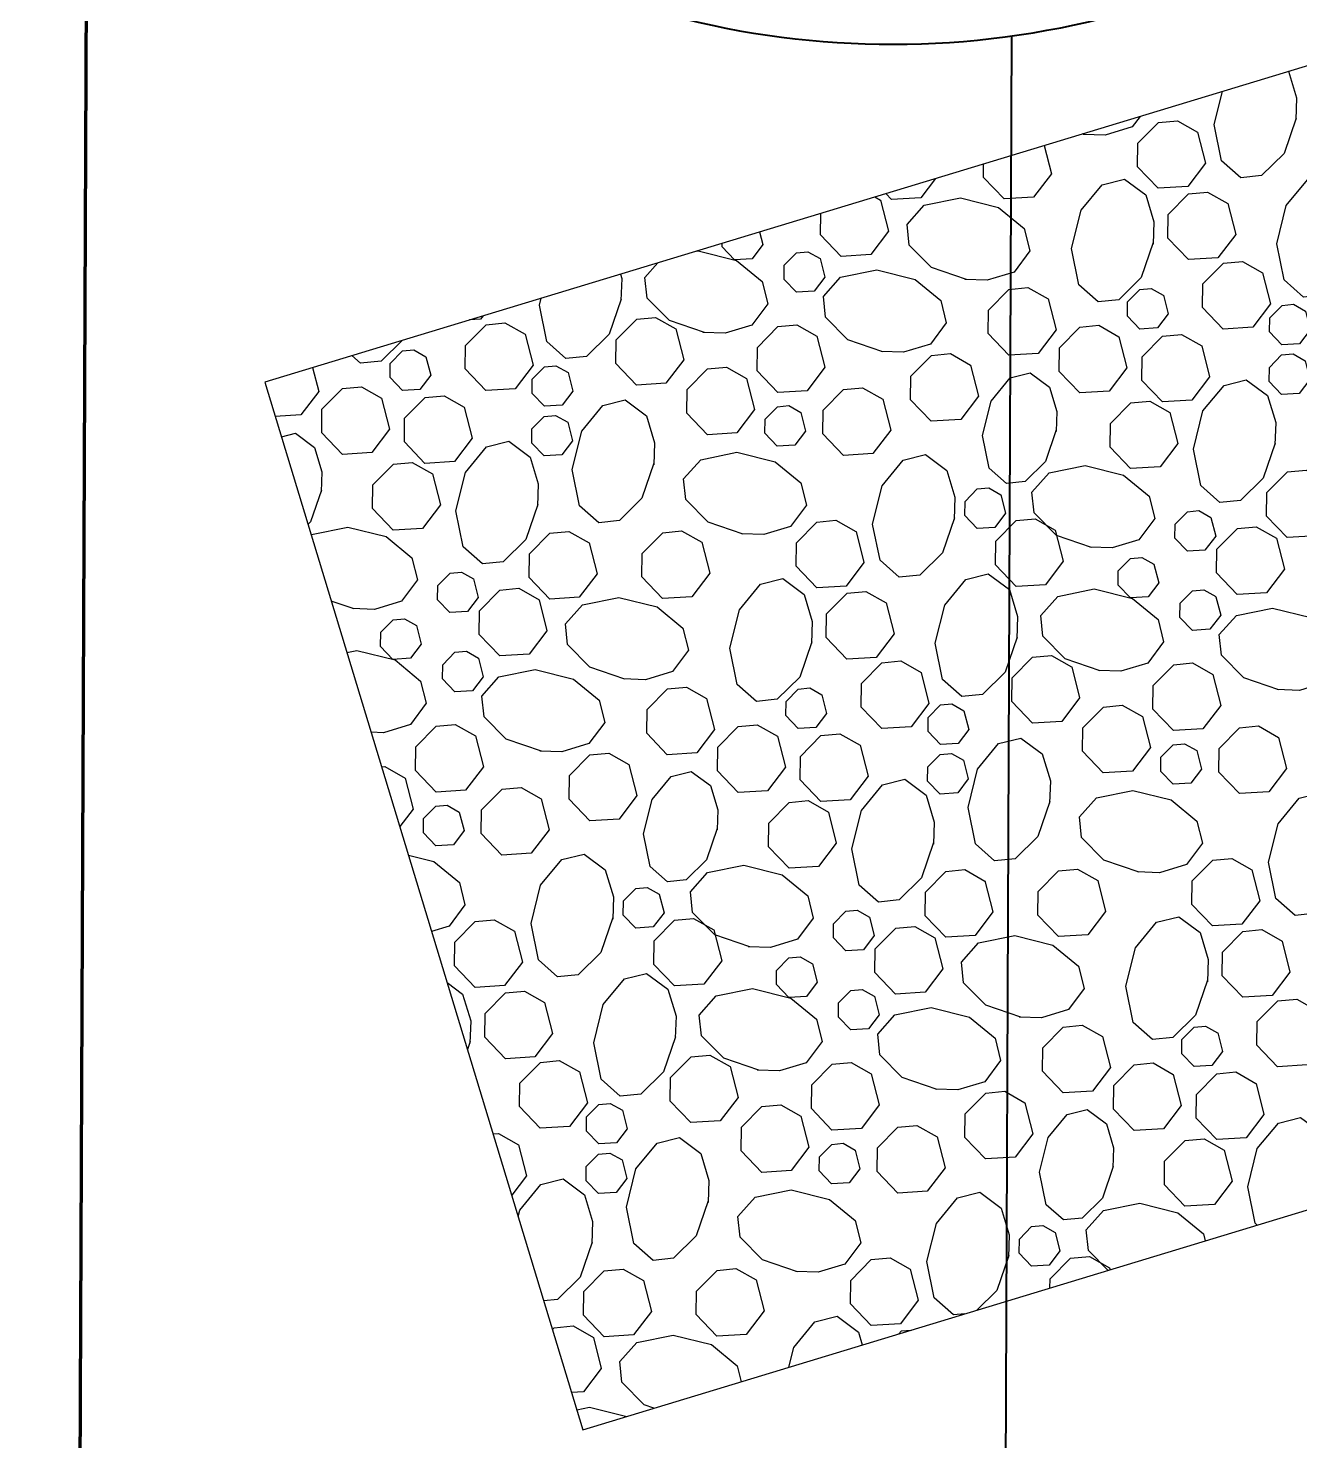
# Model space of a CAD drawing. Header units: inches. Extents: x -5337 to 1057, y 15227 to 19227.
# Drawn here: x -1589.931 to -1585.81, y 18860.726 to 18865.306 of the extents above; entities that cross this region are included whole.
import ezdxf

# ---------------------------------------------------------------- set-up
doc = ezdxf.new("R2010")
doc.units = ezdxf.units.IN
doc.header["$LTSCALE"] = 150
doc.header["$MEASUREMENT"] = 0
for name, color, linetype in [('COMT-MIN', 84, 'Continuous'), ('CONT-MJR', 84, 'Continuous'), ('PAVING', 7, 'Continuous')]:
    doc.layers.add(name, color=color, linetype=linetype)

msp = doc.modelspace()

# ---------------------------------------------------------------- linework, layer by layer
at = {"layer": 'COMT-MIN', "color": 5, "linetype": 'Continuous', "lineweight": 40}
msp.add_line((-1586.9943, 18804.3941), (-1586.7434, 18865.2814), dxfattribs=at)
msp.add_arc((-1587.1311, 18868.0544), 2.8, 178.8584, 359.4281, dxfattribs=at)
at = {"layer": 'CONT-MJR', "color": 5, "linetype": 'Continuous', "lineweight": 70}
msp.add_line((-1589.8107, 18848.9513), (-1589.6538, 18887.0371), dxfattribs=at)
at = {"layer": 'PAVING', "color": 1, "flags": 128}
msp.add_lwpolyline([(-1581.3393, 18862.8249), (-1582.3708, 18866.222), (-1589.1649, 18864.1591), (-1588.1333, 18860.7621)], close=True, dxfattribs=at)
for points in [[(-1585.8464, 18865.1667), (-1585.8205, 18865.081), (-1585.823, 18865.009)], [(-1585.8222, 18865.0143), (-1585.8611, 18864.9007), (-1585.9344, 18864.8285), (-1586.0013, 18864.8216), (-1586.0635, 18864.8768), (-1586.0874, 18864.9944), (-1586.0607, 18865.1016)], [(-1586.3278, 18865.0205), (-1586.3532, 18864.9863), (-1586.4403, 18864.96), (-1586.5124, 18864.9624)], [(-1586.1414, 18864.9697), (-1586.1157, 18864.8692), (-1586.1733, 18864.7933), (-1586.2685, 18864.7875), (-1586.3355, 18864.8574), (-1586.3345, 18864.9338), (-1586.2682, 18865.0009), (-1586.2068, 18865.0067), (-1586.1414, 18864.9696)], [(-1586.5072, 18864.9617), (-1586.5139, 18864.964)], [(-1586.6386, 18864.9261), (-1586.6152, 18864.8345), (-1586.673, 18864.7586), (-1586.7683, 18864.7528), (-1586.8352, 18864.8226), (-1586.8346, 18864.8667)], [(-1586.991, 18864.8192), (-1587.0385, 18864.7568), (-1587.1337, 18864.7511), (-1587.1521, 18864.7702)], [(-1586.2847, 18864.612), (-1586.3236, 18864.4983), (-1586.397, 18864.4261), (-1586.4638, 18864.4191), (-1586.5261, 18864.4744), (-1586.5499, 18864.592), (-1586.5191, 18864.7161), (-1586.4506, 18864.7992), (-1586.3784, 18864.8173), (-1586.3094, 18864.7659), (-1586.283, 18864.6787), (-1586.2855, 18864.6066)], [(-1585.6194, 18864.6276), (-1585.6583, 18864.5139), (-1585.7316, 18864.4418), (-1585.7985, 18864.4348), (-1585.8607, 18864.4901), (-1585.8846, 18864.6077), (-1585.8538, 18864.7317), (-1585.7852, 18864.8149), (-1585.7132, 18864.833), (-1585.6441, 18864.7816), (-1585.6177, 18864.6943), (-1585.6202, 18864.6222)], [(-1586.0437, 18864.7384), (-1586.0178, 18864.6379), (-1586.0755, 18864.562), (-1586.1708, 18864.5562), (-1586.2377, 18864.626), (-1586.2367, 18864.7026), (-1586.1704, 18864.7697), (-1586.1091, 18864.7754), (-1586.0437, 18864.7384)], [(-1587.1687, 18864.749), (-1587.1429, 18864.6485), (-1587.2007, 18864.5725), (-1587.2959, 18864.5668), (-1587.3629, 18864.6366), (-1587.3619, 18864.7065)], [(-1587.1874, 18864.7595), (-1587.1687, 18864.749)], [(-1586.8901, 18864.4912), (-1587.0037, 18864.5302), (-1587.076, 18864.6035), (-1587.083, 18864.6704), (-1587.0277, 18864.7326), (-1586.91, 18864.7564), (-1586.786, 18864.7256), (-1586.7028, 18864.6571), (-1586.6847, 18864.5849), (-1586.7361, 18864.5159), (-1586.8234, 18864.4896), (-1586.8954, 18864.492)], [(-1587.5609, 18864.6461), (-1587.5503, 18864.6047), (-1587.585, 18864.559), (-1587.6421, 18864.5556), (-1587.6822, 18864.5975), (-1587.6821, 18864.6093)], [(-1587.7397, 18864.3194), (-1587.8533, 18864.3583), (-1587.9255, 18864.4316), (-1587.9324, 18864.4985), (-1587.8902, 18864.5461)], [(-1587.7716, 18864.5822), (-1587.7595, 18864.5846), (-1587.6355, 18864.5537), (-1587.5524, 18864.4852), (-1587.5343, 18864.413), (-1587.5856, 18864.344), (-1587.6729, 18864.3178), (-1587.745, 18864.3201)], [(-1587.365, 18864.5596), (-1587.3495, 18864.4993), (-1587.3842, 18864.4537), (-1587.4413, 18864.4503), (-1587.4814, 18864.4922), (-1587.4808, 18864.5381), (-1587.4411, 18864.5783), (-1587.4042, 18864.5818), (-1587.365, 18864.5596)], [(-1585.9306, 18864.5132), (-1585.9048, 18864.4128), (-1585.9625, 18864.3367), (-1586.0578, 18864.331), (-1586.1248, 18864.4008), (-1586.1237, 18864.4774), (-1586.0575, 18864.5445), (-1585.9961, 18864.5502), (-1585.9306, 18864.5132)], [(-1588.012, 18864.5091), (-1588.0078, 18864.4952), (-1588.0102, 18864.4231)], [(-1587.1611, 18864.2575), (-1587.2747, 18864.2964), (-1587.3469, 18864.3697), (-1587.3539, 18864.4366), (-1587.2986, 18864.4989), (-1587.1809, 18864.5227), (-1587.057, 18864.4918), (-1586.9739, 18864.4233), (-1586.9557, 18864.3511), (-1587.0071, 18864.2823), (-1587.0943, 18864.2558), (-1587.1664, 18864.2582)], [(-1586.6256, 18864.4286), (-1586.5998, 18864.3281), (-1586.6577, 18864.2522), (-1586.7529, 18864.2464), (-1586.8198, 18864.3162), (-1586.8188, 18864.3928), (-1586.7525, 18864.4597), (-1586.6911, 18864.4656), (-1586.6257, 18864.4286)], [(-1586.2522, 18864.4405), (-1586.2368, 18864.3803), (-1586.2715, 18864.3347), (-1586.3286, 18864.3312), (-1586.3687, 18864.3731), (-1586.3681, 18864.419), (-1586.3283, 18864.4593), (-1586.2915, 18864.4628), (-1586.2523, 18864.4406)], [(-1588.0095, 18864.4284), (-1588.0484, 18864.3147), (-1588.1217, 18864.2425), (-1588.1886, 18864.2356), (-1588.2508, 18864.2909), (-1588.2746, 18864.4085), (-1588.269, 18864.4311)], [(-1585.7914, 18864.389), (-1585.776, 18864.3287), (-1585.8105, 18864.2832), (-1585.8677, 18864.2797), (-1585.9079, 18864.3216), (-1585.9073, 18864.3675), (-1585.8676, 18864.4078), (-1585.8307, 18864.4112), (-1585.7914, 18864.389)], [(-1588.457, 18864.374), (-1588.4656, 18864.3628), (-1588.5011, 18864.3607)], [(-1587.8323, 18864.3318), (-1587.8066, 18864.2314), (-1587.8643, 18864.1554), (-1587.9595, 18864.1496), (-1588.0265, 18864.2194), (-1588.0254, 18864.296), (-1587.9592, 18864.3631), (-1587.8978, 18864.3689), (-1587.8324, 18864.3318)], [(-1588.3207, 18864.314), (-1588.2949, 18864.2135), (-1588.3526, 18864.1376), (-1588.4479, 18864.1318), (-1588.5149, 18864.2016), (-1588.5138, 18864.2782), (-1588.4475, 18864.3452), (-1588.3861, 18864.351), (-1588.3208, 18864.314)], [(-1587.375, 18864.3075), (-1587.3492, 18864.2071), (-1587.4069, 18864.1311), (-1587.5022, 18864.1253), (-1587.5691, 18864.1952), (-1587.5681, 18864.2717), (-1587.5017, 18864.3388), (-1587.4403, 18864.3446), (-1587.375, 18864.3076)], [(-1586.396, 18864.3062), (-1586.3702, 18864.2057), (-1586.428, 18864.1296), (-1586.5232, 18864.124), (-1586.5901, 18864.1938), (-1586.5891, 18864.2703), (-1586.5228, 18864.3374), (-1586.4614, 18864.3432), (-1586.396, 18864.3062)], [(-1586.128, 18864.2769), (-1586.1022, 18864.1764), (-1586.1599, 18864.1004), (-1586.2552, 18864.0947), (-1586.3221, 18864.1646), (-1586.3211, 18864.241), (-1586.2548, 18864.3081), (-1586.1934, 18864.3139), (-1586.128, 18864.277)], [(-1588.718, 18864.2948), (-1588.7871, 18864.2269), (-1588.8539, 18864.2199), (-1588.8821, 18864.2449)], [(-1588.6423, 18864.2414), (-1588.6268, 18864.181), (-1588.6615, 18864.1355), (-1588.7186, 18864.132), (-1588.7587, 18864.1739), (-1588.7581, 18864.2198), (-1588.7183, 18864.2601), (-1588.6815, 18864.2635), (-1588.6423, 18864.2413)], [(-1586.8771, 18864.2143), (-1586.8514, 18864.1139), (-1586.9091, 18864.0379), (-1587.0043, 18864.0322), (-1587.0712, 18864.1019), (-1587.0702, 18864.1785), (-1587.0039, 18864.2455), (-1586.9425, 18864.2513), (-1586.8771, 18864.2143)], [(-1585.7927, 18864.2281), (-1585.7772, 18864.1679), (-1585.8118, 18864.1223), (-1585.869, 18864.1189), (-1585.9091, 18864.1607), (-1585.9085, 18864.2067), (-1585.8688, 18864.247), (-1585.8319, 18864.2503), (-1585.7927, 18864.2281)], [(-1589.0098, 18864.2062), (-1588.9899, 18864.1289), (-1589.0476, 18864.0529), (-1589.1311, 18864.0479)], [(-1588.1815, 18864.1898), (-1588.166, 18864.1296), (-1588.2006, 18864.084), (-1588.2578, 18864.0805), (-1588.2979, 18864.1224), (-1588.2974, 18864.1683), (-1588.2576, 18864.2085), (-1588.2208, 18864.212), (-1588.1815, 18864.1898)], [(-1587.6028, 18864.1706), (-1587.577, 18864.0701), (-1587.6347, 18863.9942), (-1587.73, 18863.9884), (-1587.7969, 18864.0582), (-1587.7959, 18864.1348), (-1587.7297, 18864.2018), (-1587.6683, 18864.2076), (-1587.6029, 18864.1707)], [(-1586.5993, 18864.0039), (-1586.6343, 18863.9017), (-1586.7002, 18863.8366), (-1586.7604, 18863.8304), (-1586.8165, 18863.8801), (-1586.8379, 18863.9859), (-1586.8103, 18864.0976), (-1586.7484, 18864.1724), (-1586.6836, 18864.1887), (-1586.6215, 18864.1424), (-1586.5977, 18864.064), (-1586.5999, 18863.9991)], [(-1588.7861, 18864.1069), (-1588.7603, 18864.0065), (-1588.818, 18863.9305), (-1588.9132, 18863.9248), (-1588.9801, 18863.9946), (-1588.9792, 18864.0712), (-1588.9129, 18864.1381), (-1588.8515, 18864.144), (-1588.7861, 18864.1069)], [(-1587.1617, 18864.1034), (-1587.1359, 18864.0029), (-1587.1937, 18863.927), (-1587.289, 18863.9212), (-1587.3559, 18863.991), (-1587.3549, 18864.0675), (-1587.2885, 18864.1346), (-1587.2271, 18864.1403), (-1587.1617, 18864.1034)], [(-1585.8897, 18863.9613), (-1585.9285, 18863.8476), (-1586.0019, 18863.7755), (-1586.0687, 18863.7685), (-1586.1311, 18863.8237), (-1586.1549, 18863.9414), (-1586.124, 18864.0654), (-1586.0555, 18864.1485), (-1585.9833, 18864.1666), (-1585.9143, 18864.1152), (-1585.8879, 18864.0281), (-1585.8905, 18863.956)], [(-1588.5181, 18864.0778), (-1588.4923, 18863.9772), (-1588.55, 18863.9012), (-1588.6453, 18863.8955), (-1588.7121, 18863.9653), (-1588.7112, 18864.0419), (-1588.6448, 18864.1089), (-1588.5834, 18864.1147), (-1588.5181, 18864.0776)], [(-1587.9031, 18863.8958), (-1587.942, 18863.7822), (-1588.0154, 18863.71), (-1588.0823, 18863.703), (-1588.1446, 18863.7583), (-1588.1684, 18863.8759), (-1588.1375, 18864), (-1588.069, 18864.0831), (-1587.9969, 18864.1012), (-1587.9279, 18864.0498), (-1587.9015, 18863.9625), (-1587.9039, 18863.8905)], [(-1587.4271, 18864.0605), (-1587.4116, 18864.0002), (-1587.4462, 18863.9546), (-1587.5034, 18863.9512), (-1587.5436, 18863.993), (-1587.543, 18864.039), (-1587.5032, 18864.0792), (-1587.4664, 18864.0827), (-1587.4271, 18864.0605)], [(-1586.231, 18864.0606), (-1586.2052, 18863.9601), (-1586.2629, 18863.8841), (-1586.3582, 18863.8784), (-1586.4251, 18863.9481), (-1586.424, 18864.0247), (-1586.3577, 18864.0918), (-1586.2964, 18864.0975), (-1586.231, 18864.0606)], [(-1588.1827, 18864.0289), (-1588.1672, 18863.9686), (-1588.2019, 18863.9231), (-1588.259, 18863.9197), (-1588.2992, 18863.9615), (-1588.2986, 18864.0075), (-1588.2588, 18864.0478), (-1588.2221, 18864.0511), (-1588.1827, 18864.0289)], [(-1589.1109, 18863.9816), (-1589.0653, 18863.993), (-1589.0032, 18863.9469), (-1588.9795, 18863.8684), (-1588.9816, 18863.8034)], [(-1588.2796, 18863.7621), (-1588.3186, 18863.6484), (-1588.392, 18863.5763), (-1588.4588, 18863.5693), (-1588.5211, 18863.6245), (-1588.5449, 18863.7421), (-1588.5141, 18863.8661), (-1588.4456, 18863.9493), (-1588.3734, 18863.9675), (-1588.3045, 18863.916), (-1588.278, 18863.8288), (-1588.2805, 18863.7568)], [(-1588.621, 18863.8613), (-1588.5953, 18863.7609), (-1588.653, 18863.6848), (-1588.7482, 18863.6792), (-1588.8151, 18863.7489), (-1588.8141, 18863.8255), (-1588.7478, 18863.8925), (-1588.6864, 18863.8983), (-1588.621, 18863.8613)], [(-1587.6141, 18863.6661), (-1587.7277, 18863.7049), (-1587.8, 18863.7784), (-1587.807, 18863.8453), (-1587.7517, 18863.9075), (-1587.6341, 18863.9313), (-1587.5101, 18863.9005), (-1587.4269, 18863.832), (-1587.4088, 18863.7598), (-1587.4602, 18863.6909), (-1587.5473, 18863.6645), (-1587.6194, 18863.667)], [(-1586.9292, 18863.7188), (-1586.9681, 18863.6052), (-1587.0414, 18863.533), (-1587.1083, 18863.526), (-1587.1705, 18863.5813), (-1587.1944, 18863.6988), (-1587.1636, 18863.8229), (-1587.095, 18863.9061), (-1587.0229, 18863.9241), (-1586.9539, 18863.8728), (-1586.9275, 18863.7854), (-1586.93, 18863.7134)], [(-1586.4852, 18863.6231), (-1586.5988, 18863.6619), (-1586.671, 18863.7353), (-1586.678, 18863.8021), (-1586.6228, 18863.8644), (-1586.5051, 18863.8883), (-1586.381, 18863.8575), (-1586.2979, 18863.7889), (-1586.2798, 18863.7168), (-1586.3312, 18863.6477), (-1586.4185, 18863.6213), (-1586.4905, 18863.6238)], [(-1585.7234, 18863.8369), (-1585.6976, 18863.7363), (-1585.7554, 18863.6605), (-1585.8506, 18863.6547), (-1585.9175, 18863.7245), (-1585.9165, 18863.801), (-1585.8503, 18863.8682), (-1585.7888, 18863.8739), (-1585.7235, 18863.8369)], [(-1588.9809, 18863.8083), (-1589.016, 18863.706), (-1589.0246, 18863.6975)], [(-1586.779, 18863.7939), (-1586.7636, 18863.7335), (-1586.7983, 18863.6879), (-1586.8554, 18863.6845), (-1586.8956, 18863.7264), (-1586.895, 18863.7723), (-1586.8552, 18863.8126), (-1586.8183, 18863.816), (-1586.7791, 18863.7938)], [(-1586.6023, 18863.6787), (-1586.5767, 18863.5781), (-1586.6344, 18863.5021), (-1586.7296, 18863.4964), (-1586.7965, 18863.5662), (-1586.7955, 18863.6428), (-1586.7292, 18863.7099), (-1586.6678, 18863.7157), (-1586.6024, 18863.6786)], [(-1586.0981, 18863.7201), (-1586.0826, 18863.6597), (-1586.1173, 18863.6141), (-1586.1744, 18863.6107), (-1586.2146, 18863.6526), (-1586.214, 18863.6985), (-1586.1741, 18863.7387), (-1586.1373, 18863.7422), (-1586.0982, 18863.72)], [(-1589.0143, 18863.6635), (-1589.0128, 18863.6651), (-1588.8951, 18863.689), (-1588.7711, 18863.6582), (-1588.688, 18863.5897), (-1588.6699, 18863.5175), (-1588.7212, 18863.4485), (-1588.8085, 18863.4221), (-1588.8806, 18863.4246)], [(-1588.1135, 18863.6377), (-1588.0877, 18863.5372), (-1588.1455, 18863.4613), (-1588.2407, 18863.4555), (-1588.3076, 18863.5253), (-1588.3066, 18863.6018), (-1588.2403, 18863.6689), (-1588.179, 18863.6747), (-1588.1136, 18863.6376)], [(-1587.7481, 18863.6395), (-1587.7222, 18863.539), (-1587.78, 18863.463), (-1587.8752, 18863.4573), (-1587.9422, 18863.5271), (-1587.9411, 18863.6036), (-1587.8749, 18863.6707), (-1587.8134, 18863.6765), (-1587.7481, 18863.6395)], [(-1587.2483, 18863.6742), (-1587.2226, 18863.5737), (-1587.2803, 18863.4977), (-1587.3756, 18863.492), (-1587.4425, 18863.5618), (-1587.4415, 18863.6382), (-1587.3751, 18863.7053), (-1587.3138, 18863.7112), (-1587.2484, 18863.6741)], [(-1585.8856, 18863.6526), (-1585.8598, 18863.5522), (-1585.9176, 18863.4761), (-1586.0128, 18863.4704), (-1586.0798, 18863.5402), (-1586.0787, 18863.6169), (-1586.0124, 18863.6838), (-1585.9511, 18863.6896), (-1585.8856, 18863.6526)], [(-1586.2826, 18863.5686), (-1586.2671, 18863.5083), (-1586.3019, 18863.4627), (-1586.359, 18863.4593), (-1586.3991, 18863.5011), (-1586.3986, 18863.547), (-1586.3588, 18863.5873), (-1586.3219, 18863.5908), (-1586.2828, 18863.5686)], [(-1588.4881, 18863.5209), (-1588.4727, 18863.4605), (-1588.5073, 18863.4149), (-1588.5645, 18863.4115), (-1588.6046, 18863.4533), (-1588.6041, 18863.4993), (-1588.5642, 18863.5395), (-1588.5274, 18863.543), (-1588.4882, 18863.5208)], [(-1586.7264, 18863.332), (-1586.7653, 18863.2184), (-1586.8386, 18863.1462), (-1586.9055, 18863.1393), (-1586.9677, 18863.1945), (-1586.9916, 18863.3122), (-1586.9608, 18863.4362), (-1586.8922, 18863.5193), (-1586.8202, 18863.5374), (-1586.7511, 18863.4861), (-1586.7247, 18863.3988), (-1586.7272, 18863.3267)], [(-1588.2757, 18863.4534), (-1588.2499, 18863.3529), (-1588.3076, 18863.2769), (-1588.4029, 18863.2712), (-1588.4699, 18863.341), (-1588.4688, 18863.4177), (-1588.4025, 18863.4847), (-1588.3411, 18863.4904), (-1588.2757, 18863.4534)], [(-1587.3918, 18863.3164), (-1587.4305, 18863.2027), (-1587.5039, 18863.1305), (-1587.5709, 18863.1236), (-1587.6331, 18863.1788), (-1587.6568, 18863.2965), (-1587.6261, 18863.4205), (-1587.5576, 18863.5037), (-1587.4854, 18863.5218), (-1587.4164, 18863.4704), (-1587.3901, 18863.3832), (-1587.3925, 18863.3111)], [(-1586.4566, 18863.223), (-1586.5702, 18863.2619), (-1586.6424, 18863.3353), (-1586.6494, 18863.4021), (-1586.5941, 18863.4643), (-1586.4765, 18863.4882), (-1586.3525, 18863.4574), (-1586.2693, 18863.3889), (-1586.2513, 18863.3168), (-1586.3026, 18863.2477), (-1586.3898, 18863.2214), (-1586.4619, 18863.2238)], [(-1588.8753, 18863.4239), (-1588.9493, 18863.4491)], [(-1587.9971, 18863.1957), (-1588.1107, 18863.2346), (-1588.183, 18863.308), (-1588.1899, 18863.3748), (-1588.1347, 18863.437), (-1588.017, 18863.4608), (-1587.893, 18863.4301), (-1587.8098, 18863.3615), (-1587.7917, 18863.2893), (-1587.8431, 18863.2204), (-1587.9304, 18863.1941), (-1588.0024, 18863.1964)], [(-1587.1506, 18863.4429), (-1587.1248, 18863.3424), (-1587.1825, 18863.2665), (-1587.2778, 18863.2607), (-1587.3448, 18863.3305), (-1587.3437, 18863.4071), (-1587.2774, 18863.4741), (-1587.216, 18863.4798), (-1587.1506, 18863.4429)], [(-1586.0819, 18863.4632), (-1586.0664, 18863.403), (-1586.1012, 18863.3574), (-1586.1582, 18863.354), (-1586.1983, 18863.3959), (-1586.1978, 18863.4417), (-1586.158, 18863.482), (-1586.1212, 18863.4855), (-1586.082, 18863.4633)], [(-1585.878, 18863.1611), (-1585.9916, 18863.2), (-1586.0639, 18863.2734), (-1586.0708, 18863.3403), (-1586.0156, 18863.4025), (-1585.8979, 18863.4264), (-1585.7739, 18863.3955), (-1585.6908, 18863.327), (-1585.6726, 18863.2549), (-1585.724, 18863.1859), (-1585.8113, 18863.1595), (-1585.8833, 18863.1619)], [(-1588.6727, 18863.3694), (-1588.6572, 18863.3091), (-1588.692, 18863.2635), (-1588.7491, 18863.26), (-1588.7892, 18863.302), (-1588.7887, 18863.3478), (-1588.7489, 18863.3881), (-1588.712, 18863.3916), (-1588.6728, 18863.3694)], [(-1588.8987, 18863.2825), (-1588.8666, 18863.289), (-1588.7425, 18863.2582), (-1588.6594, 18863.1896), (-1588.6413, 18863.1175), (-1588.6927, 18863.0485), (-1588.7799, 18863.0222), (-1588.82, 18863.0235)], [(-1588.472, 18863.2641), (-1588.4565, 18863.2038), (-1588.4912, 18863.1582), (-1588.5483, 18863.1548), (-1588.5884, 18863.1967), (-1588.5878, 18863.2425), (-1588.5481, 18863.2829), (-1588.5113, 18863.2863), (-1588.472, 18863.2641)], [(-1586.5493, 18863.2355), (-1586.5235, 18863.135), (-1586.5812, 18863.059), (-1586.6765, 18863.0533), (-1586.7434, 18863.1231), (-1586.7424, 18863.1996), (-1586.6761, 18863.2667), (-1586.6148, 18863.2725), (-1586.5494, 18863.2355)], [(-1588.2681, 18862.962), (-1588.3817, 18863.0008), (-1588.4539, 18863.0741), (-1588.4608, 18863.141), (-1588.4056, 18863.2032), (-1588.288, 18863.2272), (-1588.164, 18863.1963), (-1588.0809, 18863.1278), (-1588.0627, 18863.0556), (-1588.1141, 18862.9867), (-1588.2013, 18862.9603), (-1588.2734, 18862.9626)], [(-1587.0376, 18863.2177), (-1587.0118, 18863.1172), (-1587.0695, 18863.0412), (-1587.1648, 18863.0354), (-1587.2318, 18863.1053), (-1587.2307, 18863.1818), (-1587.1644, 18863.2489), (-1587.1031, 18863.2547), (-1587.0376, 18863.2176)], [(-1586.0919, 18863.2112), (-1586.0661, 18863.1107), (-1586.1239, 18863.0348), (-1586.2191, 18863.029), (-1586.286, 18863.0988), (-1586.285, 18863.1754), (-1586.2187, 18863.2424), (-1586.1573, 18863.2482), (-1586.0919, 18863.2112)], [(-1587.7327, 18863.1331), (-1587.7068, 18863.0325), (-1587.7646, 18862.9566), (-1587.8599, 18862.9509), (-1587.9268, 18863.0206), (-1587.9257, 18863.0972), (-1587.8595, 18863.1642), (-1587.7981, 18863.17), (-1587.7327, 18863.133)], [(-1587.3592, 18863.145), (-1587.3438, 18863.0847), (-1587.3784, 18863.0391), (-1587.4356, 18863.0357), (-1587.4757, 18863.0775), (-1587.4752, 18863.1235), (-1587.4353, 18863.1638), (-1587.3985, 18863.1672), (-1587.3593, 18863.145)], [(-1586.8984, 18863.0935), (-1586.8829, 18863.0331), (-1586.9175, 18862.9876), (-1586.9747, 18862.9842), (-1587.0149, 18863.026), (-1587.0143, 18863.072), (-1586.9746, 18863.1123), (-1586.9377, 18863.1157), (-1586.8984, 18863.0934)], [(-1586.3198, 18863.0743), (-1586.294, 18862.9738), (-1586.3518, 18862.8979), (-1586.447, 18862.8921), (-1586.5138, 18862.9619), (-1586.5128, 18863.0385), (-1586.4465, 18863.1055), (-1586.3852, 18863.1113), (-1586.3198, 18863.0743)], [(-1588.4819, 18863.012), (-1588.4562, 18862.9115), (-1588.5139, 18862.8356), (-1588.6091, 18862.8298), (-1588.6761, 18862.8996), (-1588.6751, 18862.9762), (-1588.6087, 18863.0432), (-1588.5474, 18863.049), (-1588.482, 18863.012)], [(-1587.503, 18863.0106), (-1587.4772, 18862.9101), (-1587.535, 18862.8341), (-1587.6302, 18862.8285), (-1587.6971, 18862.8982), (-1587.6961, 18862.9748), (-1587.6299, 18863.0419), (-1587.5684, 18863.0476), (-1587.503, 18863.0106)], [(-1585.8787, 18863.007), (-1585.8529, 18862.9065), (-1585.9107, 18862.8306), (-1586.0059, 18862.8248), (-1586.0728, 18862.8946), (-1586.0718, 18862.9711), (-1586.0055, 18863.0383), (-1585.9442, 18863.044), (-1585.8787, 18863.007)], [(-1587.2349, 18862.9814), (-1587.2092, 18862.8809), (-1587.2669, 18862.8049), (-1587.3621, 18862.7992), (-1587.4291, 18862.869), (-1587.4281, 18862.9455), (-1587.3618, 18863.0126), (-1587.3004, 18863.0184), (-1587.2351, 18862.9814)], [(-1586.6201, 18862.7994), (-1586.6589, 18862.6858), (-1586.7323, 18862.6136), (-1586.7993, 18862.6067), (-1586.8615, 18862.662), (-1586.8853, 18862.7796), (-1586.8545, 18862.9036), (-1586.786, 18862.9868), (-1586.7138, 18863.0049), (-1586.6448, 18862.9535), (-1586.6184, 18862.8663), (-1586.6209, 18862.7941)], [(-1586.1441, 18862.9642), (-1586.1286, 18862.9039), (-1586.1632, 18862.8583), (-1586.2204, 18862.8548), (-1586.2605, 18862.8967), (-1586.2599, 18862.9426), (-1586.2201, 18862.9829), (-1586.1834, 18862.9864), (-1586.1441, 18862.9641)], [(-1587.9841, 18862.9187), (-1587.9584, 18862.8183), (-1588.0161, 18862.7423), (-1588.1113, 18862.7366), (-1588.1782, 18862.8064), (-1588.1772, 18862.8829), (-1588.1109, 18862.95), (-1588.0496, 18862.9557), (-1587.9841, 18862.9187)], [(-1586.8997, 18862.9326), (-1586.8843, 18862.8724), (-1586.9188, 18862.8268), (-1586.976, 18862.8234), (-1587.0162, 18862.8652), (-1587.0155, 18862.9111), (-1586.9757, 18862.9514), (-1586.939, 18862.9548), (-1586.8997, 18862.9326)], [(-1588.7859, 18862.911), (-1588.7753, 18862.9121), (-1588.7099, 18862.875)], [(-1587.6979, 18862.712), (-1587.7329, 18862.6097), (-1587.7989, 18862.5447), (-1587.859, 18862.5384), (-1587.9151, 18862.5882), (-1587.9366, 18862.6941), (-1587.9088, 18862.8056), (-1587.8471, 18862.8804), (-1587.7822, 18862.8967), (-1587.7201, 18862.8505), (-1587.6964, 18862.772), (-1587.6986, 18862.7071)], [(-1588.7097, 18862.8751), (-1588.6841, 18862.7746), (-1588.7272, 18862.7178)], [(-1588.2687, 18862.8078), (-1588.243, 18862.7074), (-1588.3007, 18862.6314), (-1588.396, 18862.6256), (-1588.4629, 18862.6954), (-1588.4618, 18862.7719), (-1588.3955, 18862.8391), (-1588.3341, 18862.8448), (-1588.2687, 18862.8078)], [(-1586.9967, 18862.6658), (-1587.0356, 18862.5521), (-1587.1089, 18862.4799), (-1587.1757, 18862.473), (-1587.238, 18862.5282), (-1587.262, 18862.6458), (-1587.231, 18862.7698), (-1587.1625, 18862.853), (-1587.0903, 18862.8711), (-1587.0214, 18862.8197), (-1586.995, 18862.7325), (-1586.9975, 18862.6605)], [(-1587.338, 18862.765), (-1587.3122, 18862.6645), (-1587.3699, 18862.5885), (-1587.4652, 18862.5828), (-1587.5321, 18862.6525), (-1587.531, 18862.7292), (-1587.4648, 18862.7962), (-1587.4034, 18862.802), (-1587.338, 18862.765)], [(-1586.3311, 18862.5698), (-1586.4447, 18862.6087), (-1586.517, 18862.682), (-1586.5239, 18862.7489), (-1586.4686, 18862.8111), (-1586.351, 18862.835), (-1586.227, 18862.8042), (-1586.1438, 18862.7357), (-1586.1257, 18862.6635), (-1586.1771, 18862.5945), (-1586.2643, 18862.5681), (-1586.3364, 18862.5706)], [(-1585.6462, 18862.6224), (-1585.6849, 18862.5088), (-1585.7584, 18862.4367), (-1585.8252, 18862.4297), (-1585.8875, 18862.485), (-1585.9114, 18862.6025), (-1585.8806, 18862.7266), (-1585.812, 18862.8097), (-1585.7399, 18862.8278), (-1585.6709, 18862.7764), (-1585.6445, 18862.6892), (-1585.6469, 18862.6171)], [(-1588.5341, 18862.765), (-1588.5187, 18862.7047), (-1588.5532, 18862.6591), (-1588.6105, 18862.6556), (-1588.6506, 18862.6975), (-1588.65, 18862.7435), (-1588.6102, 18862.7837), (-1588.5734, 18862.7871), (-1588.5342, 18862.7649)], [(-1588.6991, 18862.6253), (-1588.6171, 18862.605), (-1588.5339, 18862.5364), (-1588.5158, 18862.4643), (-1588.5672, 18862.3953), (-1588.624, 18862.3781)], [(-1588.0362, 18862.4232), (-1588.075, 18862.3096), (-1588.1484, 18862.2374), (-1588.2153, 18862.2305), (-1588.2775, 18862.2858), (-1588.3013, 18862.4033), (-1588.2706, 18862.5274), (-1588.2021, 18862.6105), (-1588.1299, 18862.6286), (-1588.061, 18862.5773), (-1588.0345, 18862.4899), (-1588.037, 18862.4179)], [(-1587.5922, 18862.3275), (-1587.7058, 18862.3663), (-1587.778, 18862.4397), (-1587.785, 18862.5066), (-1587.7298, 18862.5688), (-1587.6121, 18862.5927), (-1587.488, 18862.5618), (-1587.4049, 18862.4933), (-1587.3868, 18862.4212), (-1587.4382, 18862.3522), (-1587.5254, 18862.3258), (-1587.5975, 18862.3282)], [(-1586.8304, 18862.5414), (-1586.8046, 18862.4409), (-1586.8625, 18862.3649), (-1586.9576, 18862.3592), (-1587.0245, 18862.4289), (-1587.0236, 18862.5055), (-1586.9572, 18862.5726), (-1586.8959, 18862.5783), (-1586.8306, 18862.5413)], [(-1586.4649, 18862.5432), (-1586.4392, 18862.4427), (-1586.4969, 18862.3667), (-1586.5921, 18862.3609), (-1586.6591, 18862.4307), (-1586.6581, 18862.5073), (-1586.5918, 18862.5744), (-1586.5304, 18862.5802), (-1586.4649, 18862.5432)], [(-1585.9653, 18862.5779), (-1585.9396, 18862.4773), (-1585.9973, 18862.4013), (-1586.0925, 18862.3957), (-1586.1594, 18862.4654), (-1586.1584, 18862.5419), (-1586.0922, 18862.609), (-1586.0307, 18862.6148), (-1585.9654, 18862.5778)], [(-1587.8861, 18862.4983), (-1587.8706, 18862.438), (-1587.9053, 18862.3924), (-1587.9624, 18862.3889), (-1588.0025, 18862.4308), (-1588.0019, 18862.4768), (-1587.9622, 18862.517), (-1587.9253, 18862.5205), (-1587.8861, 18862.4983)], [(-1587.2051, 18862.4245), (-1587.1896, 18862.3641), (-1587.2242, 18862.3186), (-1587.2814, 18862.3152), (-1587.3216, 18862.3571), (-1587.321, 18862.4029), (-1587.2812, 18862.4432), (-1587.2444, 18862.4467), (-1587.2051, 18862.4244)], [(-1588.3554, 18862.3786), (-1588.3296, 18862.2781), (-1588.3873, 18862.2022), (-1588.4826, 18862.1964), (-1588.5495, 18862.2662), (-1588.5485, 18862.3427), (-1588.4822, 18862.4098), (-1588.4208, 18862.4156), (-1588.3554, 18862.3786)], [(-1587.7094, 18862.3831), (-1587.6836, 18862.2825), (-1587.7414, 18862.2066), (-1587.8365, 18862.2009), (-1587.9035, 18862.2707), (-1587.9026, 18862.3472), (-1587.8362, 18862.4143), (-1587.7748, 18862.4201), (-1587.7094, 18862.3831)], [(-1586.9926, 18862.3571), (-1586.9668, 18862.2566), (-1587.0246, 18862.1806), (-1587.1198, 18862.1749), (-1587.1868, 18862.2447), (-1587.1857, 18862.3213), (-1587.1194, 18862.3883), (-1587.0581, 18862.3941), (-1586.9926, 18862.3571)], [(-1586.1087, 18862.2201), (-1586.1475, 18862.1064), (-1586.221, 18862.0342), (-1586.2878, 18862.0273), (-1586.35, 18862.0825), (-1586.3738, 18862.2002), (-1586.343, 18862.3241), (-1586.2745, 18862.4073), (-1586.2024, 18862.4254), (-1586.1334, 18862.3741), (-1586.107, 18862.2868), (-1586.1094, 18862.2148)], [(-1586.7141, 18862.0994), (-1586.8277, 18862.1383), (-1586.8999, 18862.2116), (-1586.9069, 18862.2785), (-1586.8516, 18862.3408), (-1586.734, 18862.3645), (-1586.6099, 18862.3337), (-1586.5268, 18862.2652), (-1586.5087, 18862.193), (-1586.5601, 18862.1242), (-1586.6473, 18862.0977), (-1586.7193, 18862.1001)], [(-1585.8675, 18862.3466), (-1585.8418, 18862.2461), (-1585.8995, 18862.1702), (-1585.9947, 18862.1643), (-1586.0616, 18862.2342), (-1586.0607, 18862.3107), (-1585.9943, 18862.3778), (-1585.933, 18862.3836), (-1585.8675, 18862.3466)], [(-1587.3896, 18862.273), (-1587.3742, 18862.2128), (-1587.4089, 18862.1671), (-1587.4661, 18862.1637), (-1587.5061, 18862.2056), (-1587.5055, 18862.2515), (-1587.4657, 18862.2917), (-1587.4289, 18862.2953), (-1587.3897, 18862.273)], [(-1588.5736, 18862.2123), (-1588.5234, 18862.1748), (-1588.497, 18862.0876), (-1588.4995, 18862.0156)], [(-1587.8334, 18862.0365), (-1587.8723, 18861.9228), (-1587.9457, 18861.8506), (-1588.0125, 18861.8437), (-1588.0748, 18861.899), (-1588.0986, 18862.0167), (-1588.0678, 18862.1406), (-1587.9992, 18862.2238), (-1587.9272, 18862.2418), (-1587.8581, 18862.1905), (-1587.8317, 18862.1032), (-1587.8342, 18862.0312)], [(-1588.2576, 18862.1474), (-1588.2318, 18862.0469), (-1588.2895, 18861.9709), (-1588.3848, 18861.9651), (-1588.4517, 18862.0349), (-1588.4506, 18862.1115), (-1588.3844, 18862.1786), (-1588.3231, 18862.1843), (-1588.2576, 18862.1474)], [(-1587.5636, 18861.9275), (-1587.6772, 18861.9664), (-1587.7495, 18862.0397), (-1587.7564, 18862.1066), (-1587.7011, 18862.1688), (-1587.5835, 18862.1927), (-1587.4595, 18862.1619), (-1587.3763, 18862.0933), (-1587.3583, 18862.0212), (-1587.4096, 18861.9522), (-1587.4968, 18861.9258), (-1587.5689, 18861.9283)], [(-1587.1889, 18862.1677), (-1587.1734, 18862.1075), (-1587.2081, 18862.0618), (-1587.2652, 18862.0585), (-1587.3053, 18862.1003), (-1587.3048, 18862.1461), (-1587.2649, 18862.1864), (-1587.2281, 18862.1899), (-1587.189, 18862.1678)], [(-1585.7546, 18862.1214), (-1585.7288, 18862.0209), (-1585.7865, 18861.9449), (-1585.8818, 18861.9392), (-1585.9487, 18862.009), (-1585.9477, 18862.0856), (-1585.8814, 18862.1527), (-1585.82, 18862.1583), (-1585.7547, 18862.1214)], [(-1586.985, 18861.8656), (-1587.0987, 18861.9046), (-1587.1708, 18861.9778), (-1587.1779, 18862.0447), (-1587.1226, 18862.107), (-1587.0049, 18862.1308), (-1586.8809, 18862.0999), (-1586.7977, 18862.0314), (-1586.7797, 18861.9593), (-1586.831, 18861.8903), (-1586.9183, 18861.8639), (-1586.9903, 18861.8663)], [(-1586.4496, 18862.0367), (-1586.4237, 18861.9362), (-1586.4816, 18861.8603), (-1586.5768, 18861.8545), (-1586.6437, 18861.9243), (-1586.6426, 18862.0008), (-1586.5765, 18862.0679), (-1586.5151, 18862.0737), (-1586.4496, 18862.0366)], [(-1586.0761, 18862.0487), (-1586.0607, 18861.9883), (-1586.0954, 18861.9428), (-1586.1526, 18861.9394), (-1586.1926, 18861.9812), (-1586.1921, 18862.0271), (-1586.1523, 18862.0675), (-1586.1154, 18862.0709), (-1586.0762, 18862.0487)], [(-1588.4987, 18862.0208), (-1588.5077, 18861.9948)], [(-1587.6563, 18861.94), (-1587.6305, 18861.8394), (-1587.6882, 18861.7635), (-1587.7835, 18861.7578), (-1587.8504, 18861.8276), (-1587.8494, 18861.9041), (-1587.7831, 18861.9712), (-1587.7217, 18861.977), (-1587.6564, 18861.94)], [(-1588.1446, 18861.9221), (-1588.1189, 18861.8217), (-1588.1766, 18861.7457), (-1588.2719, 18861.7399), (-1588.3387, 18861.8098), (-1588.3377, 18861.8863), (-1588.2714, 18861.9533), (-1588.2101, 18861.9591), (-1588.1447, 18861.9222)], [(-1587.199, 18861.9156), (-1587.1732, 18861.8152), (-1587.2309, 18861.7392), (-1587.3262, 18861.7335), (-1587.393, 18861.8033), (-1587.392, 18861.8799), (-1587.3257, 18861.9469), (-1587.2643, 18861.9527), (-1587.199, 18861.9156)], [(-1586.22, 18861.9142), (-1586.1941, 18861.8138), (-1586.2519, 18861.7379), (-1586.3471, 18861.7321), (-1586.414, 18861.8019), (-1586.413, 18861.8785), (-1586.3467, 18861.9455), (-1586.2854, 18861.9513), (-1586.22, 18861.9142)], [(-1585.9519, 18861.8851), (-1585.9261, 18861.7846), (-1585.9839, 18861.7086), (-1586.0791, 18861.7028), (-1586.1461, 18861.7727), (-1586.1451, 18861.8492), (-1586.0787, 18861.9162), (-1586.0173, 18861.9221), (-1585.952, 18861.885)], [(-1586.701, 18861.8224), (-1586.6752, 18861.7219), (-1586.733, 18861.646), (-1586.8282, 18861.6403), (-1586.8951, 18861.7101), (-1586.8941, 18861.7866), (-1586.8279, 18861.8537), (-1586.7665, 18861.8594), (-1586.7011, 18861.8225)], [(-1588.0054, 18861.7979), (-1587.9899, 18861.7377), (-1588.0246, 18861.692), (-1588.0817, 18861.6886), (-1588.1218, 18861.7305), (-1588.1213, 18861.7764), (-1588.0816, 18861.8167), (-1588.0447, 18861.8201), (-1588.0054, 18861.7978)], [(-1587.4267, 18861.7788), (-1587.401, 18861.6782), (-1587.4587, 18861.6023), (-1587.554, 18861.5966), (-1587.6209, 18861.6664), (-1587.6199, 18861.7429), (-1587.5535, 18861.81), (-1587.4922, 18861.8157), (-1587.4268, 18861.7787)], [(-1586.4148, 18861.6156), (-1586.4499, 18861.5134), (-1586.5158, 18861.4483), (-1586.576, 18861.4422), (-1586.632, 18861.4918), (-1586.6535, 18861.5977), (-1586.6258, 18861.7093), (-1586.564, 18861.7841), (-1586.4992, 18861.8005), (-1586.437, 18861.7543), (-1586.4134, 18861.6757), (-1586.4156, 18861.6108)], [(-1586.9857, 18861.7115), (-1586.9598, 18861.611), (-1587.0176, 18861.5351), (-1587.1129, 18861.5293), (-1587.1798, 18861.5991), (-1587.1788, 18861.6757), (-1587.1125, 18861.7427), (-1587.0511, 18861.7484), (-1586.9857, 18861.7115)], [(-1585.948, 18861.4256), (-1585.9549, 18861.4318), (-1585.9788, 18861.5495), (-1585.948, 18861.6735), (-1585.8795, 18861.7566), (-1585.8073, 18861.7748), (-1585.7383, 18861.7234), (-1585.7119, 18861.6362), (-1585.7144, 18861.5641)], [(-1588.4245, 18861.7212), (-1588.4074, 18861.7228), (-1588.342, 18861.6858)], [(-1587.7271, 18861.5038), (-1587.766, 18861.3903), (-1587.8394, 18861.3181), (-1587.9062, 18861.3111), (-1587.9686, 18861.3664), (-1587.9923, 18861.484), (-1587.9615, 18861.6081), (-1587.8929, 18861.6912), (-1587.8208, 18861.7094), (-1587.7518, 18861.6579), (-1587.7255, 18861.5707), (-1587.7279, 18861.4986)], [(-1586.0549, 18861.6686), (-1586.0292, 18861.5682), (-1586.0869, 18861.4922), (-1586.1822, 18861.4865), (-1586.249, 18861.5563), (-1586.248, 18861.6328), (-1586.1817, 18861.6998), (-1586.1204, 18861.7056), (-1586.0549, 18861.6686)], [(-1588.3419, 18861.6859), (-1588.3162, 18861.5854), (-1588.3641, 18861.5222)], [(-1588.0067, 18861.6371), (-1587.9912, 18861.5768), (-1588.0259, 18861.5312), (-1588.0829, 18861.5278), (-1588.1231, 18861.5696), (-1588.1225, 18861.6157), (-1588.0828, 18861.6559), (-1588.046, 18861.6593), (-1588.0067, 18861.6371)], [(-1587.251, 18861.6686), (-1587.2356, 18861.6083), (-1587.2702, 18861.5628), (-1587.3274, 18861.5593), (-1587.3675, 18861.6012), (-1587.367, 18861.6471), (-1587.3272, 18861.6873), (-1587.2904, 18861.6908), (-1587.2511, 18861.6686)], [(-1588.3433, 18861.4534), (-1588.338, 18861.4743), (-1588.2695, 18861.5574), (-1588.1974, 18861.5755), (-1588.1284, 18861.5242), (-1588.102, 18861.437), (-1588.1045, 18861.3649)], [(-1587.4381, 18861.2743), (-1587.5517, 18861.3131), (-1587.6239, 18861.3864), (-1587.6309, 18861.4533), (-1587.5756, 18861.5156), (-1587.458, 18861.5394), (-1587.3339, 18861.5086), (-1587.2508, 18861.4401), (-1587.2328, 18861.368), (-1587.2842, 18861.2989), (-1587.3713, 18861.2726), (-1587.4434, 18861.2751)], [(-1586.8952, 18861.138), (-1586.9322, 18861.1341), (-1586.9945, 18861.1893), (-1587.0184, 18861.307), (-1586.9875, 18861.431), (-1586.919, 18861.5141), (-1586.8468, 18861.5322), (-1586.7779, 18861.4809), (-1586.7515, 18861.3936), (-1586.7539, 18861.3215)], [(-1586.4313, 18861.2788), (-1586.495, 18861.3435), (-1586.5019, 18861.4102), (-1586.4467, 18861.4725), (-1586.3289, 18861.4963), (-1586.205, 18861.4655), (-1586.1219, 18861.397), (-1586.1162, 18861.3745)], [(-1586.603, 18861.402), (-1586.5876, 18861.3416), (-1586.6223, 18861.2961), (-1586.6794, 18861.2927), (-1586.7195, 18861.3345), (-1586.7189, 18861.3804), (-1586.6792, 18861.4207), (-1586.6423, 18861.4241), (-1586.603, 18861.4019)], [(-1588.1036, 18861.3702), (-1588.1426, 18861.2565), (-1588.2159, 18861.1843), (-1588.2601, 18861.1797)], [(-1587.0723, 18861.2823), (-1587.0466, 18861.1818), (-1587.1042, 18861.1059), (-1587.1996, 18861.1001), (-1587.2664, 18861.1699), (-1587.2654, 18861.2464), (-1587.1991, 18861.3135), (-1587.1377, 18861.3193), (-1587.0724, 18861.2823)], [(-1586.7531, 18861.3268), (-1586.7921, 18861.2133), (-1586.8566, 18861.1498)], [(-1586.6198, 18861.2216), (-1586.6194, 18861.2509), (-1586.5532, 18861.318), (-1586.4917, 18861.3238), (-1586.4264, 18861.2868)], [(-1587.9374, 18861.2458), (-1587.9116, 18861.1453), (-1587.9694, 18861.0693), (-1588.0646, 18861.0637), (-1588.1315, 18861.1334), (-1588.1305, 18861.2099), (-1588.0643, 18861.277), (-1588.0029, 18861.2828), (-1587.9375, 18861.2458)], [(-1587.5719, 18861.2476), (-1587.5462, 18861.1471), (-1587.6039, 18861.0711), (-1587.6991, 18861.0653), (-1587.7661, 18861.1352), (-1587.7651, 18861.2117), (-1587.6988, 18861.2788), (-1587.6374, 18861.2847), (-1587.5719, 18861.2476)], [(-1586.4263, 18861.2868), (-1586.4248, 18861.2808)], [(-1587.4659, 18860.9646), (-1587.45, 18861.0287), (-1587.3815, 18861.1118), (-1587.3094, 18861.1298), (-1587.2404, 18861.0785), (-1587.2279, 18861.037)], [(-1588.232, 18861.0871), (-1588.2264, 18861.0927), (-1588.1651, 18861.0985), (-1588.0996, 18861.0616)], [(-1588.0996, 18861.0616), (-1588.0739, 18860.9611), (-1588.1316, 18860.8851), (-1588.17, 18860.8828)], [(-1587.9032, 18860.832), (-1587.9347, 18860.8427), (-1588.0069, 18860.9161), (-1588.0139, 18860.9829), (-1587.9586, 18861.0451), (-1587.8409, 18861.0689), (-1587.7169, 18861.0382), (-1587.6339, 18860.9697), (-1587.6207, 18860.9177)], [(-1587.111, 18861.0724), (-1587.1013, 18861.0822), (-1587.0686, 18861.0853)], [(-1588.1531, 18860.8269), (-1588.1119, 18860.8353), (-1587.9911, 18860.8052)]]:
    msp.add_lwpolyline(points, dxfattribs=at)

doc.saveas('drawing.dxf')
